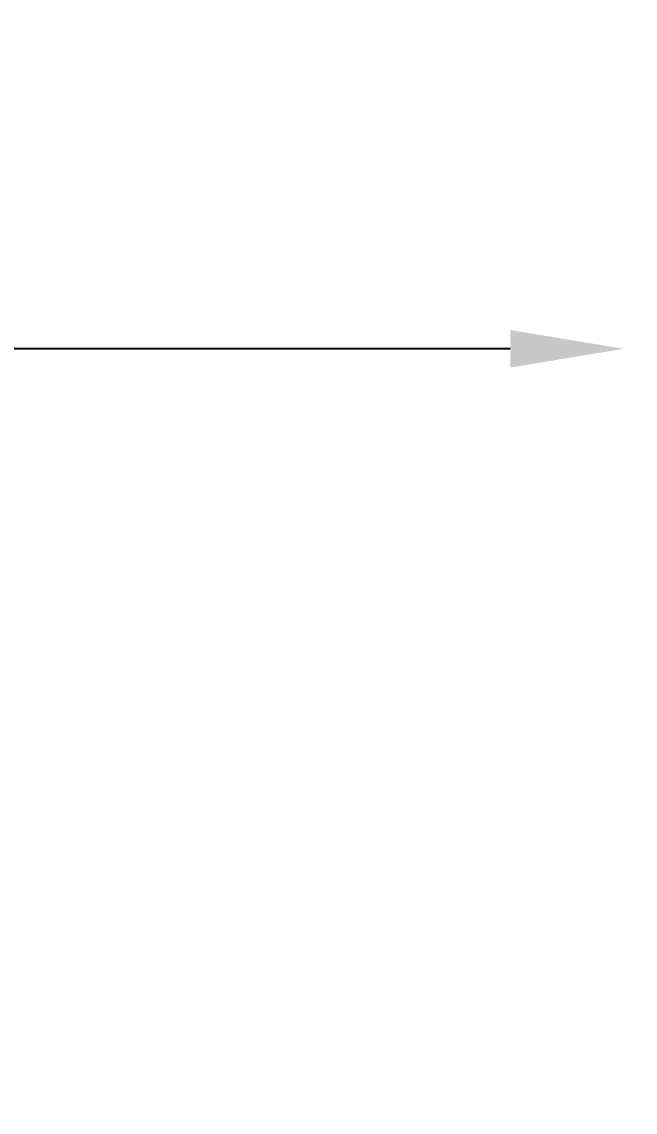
# Model space of a CAD drawing. Header units: metres. Extents: x 0 to 298, y 0 to 162.
# Drawn here: x 201.108 to 202.356, y 91.193 to 93.41 of the extents above; entities that cross this region are included whole.
import ezdxf

# ---------------------------------------------------------------- set-up
doc = ezdxf.new("R2010")
doc.units = ezdxf.units.M
doc.header["$MEASUREMENT"] = 0
doc.styles.add('working', font='timesbd.ttf', dxfattribs={"height": 0.25})
doc.dimstyles.new('new model', dxfattribs={"dimtxt": 0.25, "dimasz": 0.23, "dimexe": 0.1, "dimexo": 0.1, "dimgap": 0, "dimtad": 0, "dimtoh": 1, "dimzin": 1, "dimdsep": 46, "dimtxsty": 'working', "dimcen": 0.09, "dimse1": 1, "dimse2": 1, "dimclrd": 8, "dimclre": 8, "dimclrt": 3, "dimadec": 1, "dimazin": 0, "dimtfac": 1, "dimtofl": 0, "dimtmove": 0, "dimatfit": 3, "dimfxl": 0, "dimtolj": 1, "dimtzin": 0, "dimlwd": -1, "dimlwe": -1, "dimarcsym": 0})

# ---------------------------------------------------------------- blocks, each defined once
blk = doc.blocks.new('*D84')
at = {"color": 8}
for p, q in [((173.3641, 85.8833), (198.7622, 85.8833)), ((224.9713, 85.8833), (199.5732, 85.8833))]:
    blk.add_line(p, q, dxfattribs=at)
at = {"color": 8, "lineweight": 35}
for points in [[(173.3641, 85.9216), (173.3641, 85.845), (173.1341, 85.8833)], [(224.9713, 85.9216), (224.9713, 85.845), (225.2013, 85.8833)]]:
    blk.add_solid(points, dxfattribs=at)
at = {"layer": 'Defpoints', "color": 0, "lineweight": 35}
for p in [(225.2013, 91.8975), (173.1341, 88.3122), (173.1341, 85.8833)]:
    blk.add_point(p, dxfattribs=at)
at = {"color": 3, "insert": (199.1677, 85.8833), "char_height": 0.25, "attachment_point": 5, "style": 'working'}
blk.add_mtext('\\A1;52.07', dxfattribs=at)
blk = doc.blocks.new('*D236')
at = {"color": 8}
for p, q in [((196.0781, 92.7452), (198.7798, 92.7452)), ((202.102, 92.7452), (199.4004, 92.7452))]:
    blk.add_line(p, q, dxfattribs=at)
at = {"color": 8, "lineweight": 35}
for points in [[(196.0781, 92.7835), (196.0781, 92.7069), (195.8481, 92.7452)], [(202.102, 92.7835), (202.102, 92.7069), (202.332, 92.7452)]]:
    blk.add_solid(points, dxfattribs=at)
at = {"layer": 'Defpoints', "color": 0, "lineweight": 35}
for p in [(195.8481, 93.4272), (202.332, 93.4272), (195.8481, 92.7452)]:
    blk.add_point(p, dxfattribs=at)
at = {"color": 3, "insert": (199.0901, 92.7452), "char_height": 0.25, "attachment_point": 5, "style": 'working'}
blk.add_mtext('\\A1;6.48', dxfattribs=at)

msp = doc.modelspace()

# ---------------------------------------------------------------- dimensions: what is measured, and where the dimension line sits
for base, p1, p2, picture, middle in [((195.84815, 92.74522), (202.33203, 93.4272), (195.84815, 93.4272), '*D236', (199.09009, 92.74522)), ((173.13408, 85.88329), (225.2013, 91.89751), (173.13408, 88.3122), '*D84', (199.16769, 85.88329))]:
    dim = msp.add_linear_dim(base=base, p1=p1, p2=p2, dimstyle='new model', override={"dimpost": '\\X'})
    dim.commit()
    dim.dimension.update_dxf_attribs({"geometry": picture, "text_midpoint": middle})

doc.saveas('drawing.dxf')
